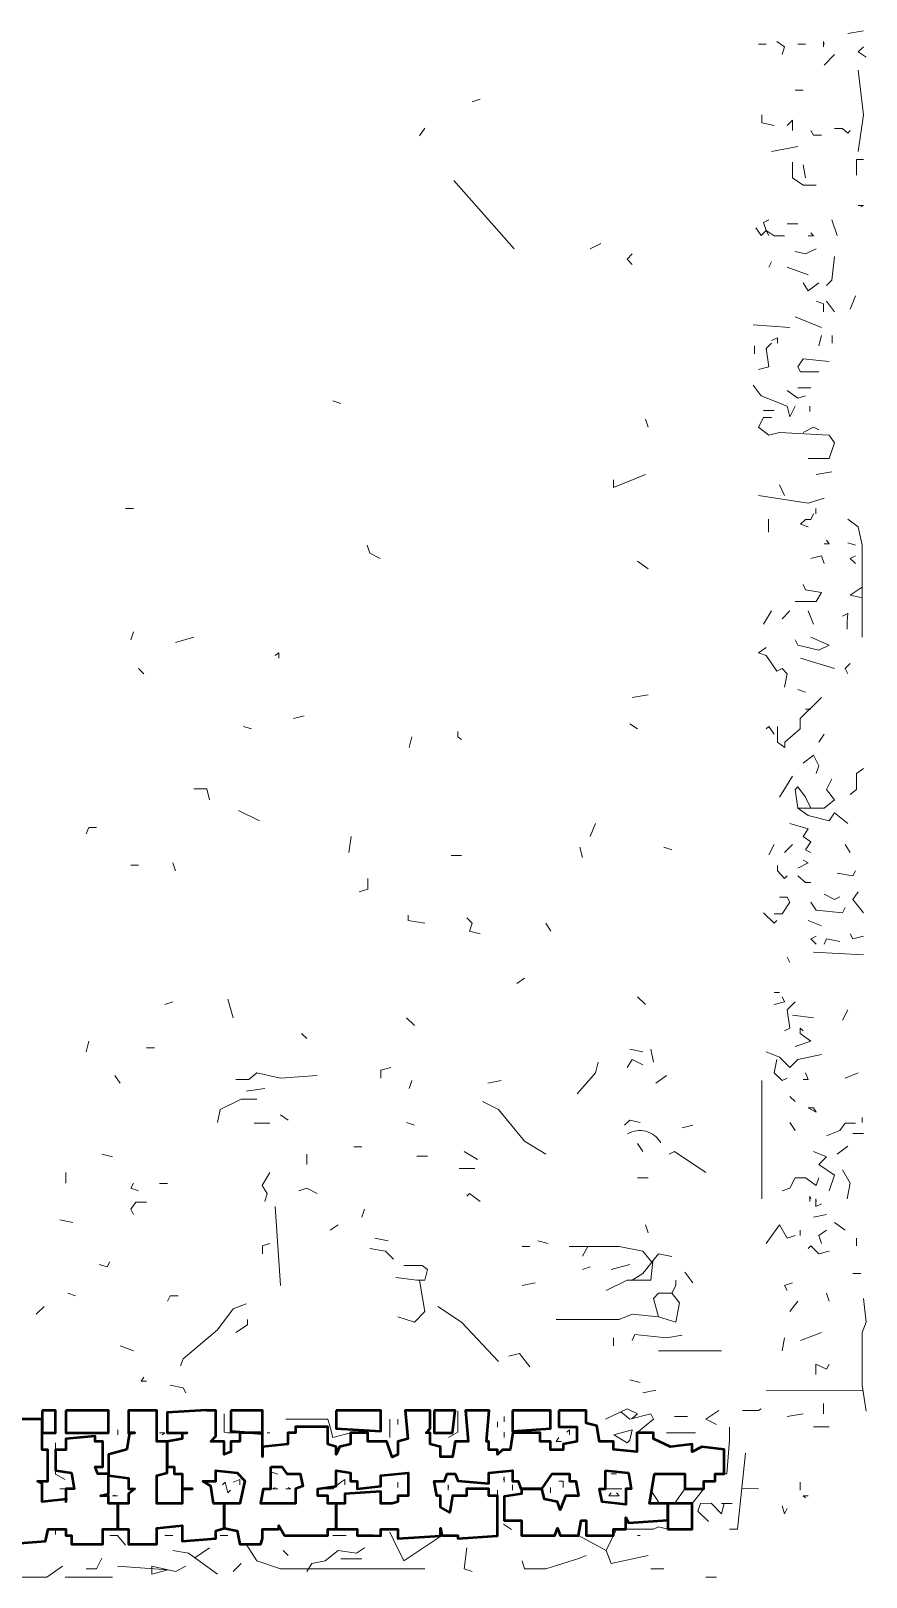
# Model space of a CAD drawing. Header units: metres. Extents: x 0.1 to 48.1, y 1.3 to 34.5.
# Drawn here: x 45.983 to 48.097, y 1.392 to 5.309 of the extents above; entities that cross this region are included whole.
import ezdxf

# ---------------------------------------------------------------- set-up
doc = ezdxf.new("R2010")
doc.units = ezdxf.units.M
for name, color, linetype, lineweight in [('P2D_GRAMMES', 7, 'Continuous', 18), ('P2D_MIKRA', 8, 'Continuous', 13), ('P2D_TOIXOI', 7, 'Continuous', 50), ('P2D_TOXA', 7, 'Continuous', 18)]:
    doc.layers.add(name, color=color, linetype=linetype, lineweight=lineweight)

msp = doc.modelspace()

# ---------------------------------------------------------------- linework, layer by layer
at = {"layer": 'P2D_GRAMMES'}
for p, q in [((47.053168, 4.930393), (47.206099, 4.757513)), ((47.832916, 2.649712), (47.832916, 2.350497)), ((46.601021, 2.33055), (46.614319, 2.131073)), ((46.960079, 2.143918), (46.906885, 2.151021)), ((47.571806, 1.964776), (47.731387, 1.964776)), ((47.844424, 1.863765), (48.089434, 1.864585)), ((47.644948, 1.798613), (47.611702, 1.798613)), ((47.553977, 1.609276), (47.573706, 1.578511)), ((47.611702, 1.578511), (47.638298, 1.615659)), ((47.686656, 1.615659), (47.656999, 1.578511)), ((47.782457, 1.61732), (47.824476, 1.615659)), ((46.434791, 1.466152), (46.397807, 1.441065)), ((46.069084, 1.391936), (46.18877, 1.391936))]:
    msp.add_line(p, q, dxfattribs=at)
for points in [[(48.077147, 5.20966), (48.090445, 5.096623), (48.077147, 5.003534)], [(47.977408, 4.445767), (47.930864, 4.445767), (47.924215, 4.458298), (47.937513, 4.478246), (48.004005, 4.471597)], [(47.857723, 4.329666), (47.837775, 4.329666), (47.824476, 4.305366), (47.851073, 4.285419), (47.87767, 4.292068), (48.004005, 4.285134), (48.017304, 4.265471), (48.004005, 4.225848), (47.950812, 4.225848)], [(48.05055, 4.072644), (48.077147, 4.052696), (48.087425, 4.006152), (48.087425, 3.773429)], [(48.087425, 3.899764), (48.057199, 3.879817), (48.087425, 3.873168)], [(48.010654, 3.414372), (47.997356, 3.387775), (48.017304, 3.361178), (47.990707, 3.339854), (47.924215, 3.339854), (47.917565, 3.387775), (47.924215, 3.394424), (47.944162, 3.367827), (47.957461, 3.339854)], [(47.924215, 3.339854), (47.950812, 3.321283), (48.004005, 3.307984), (48.017304, 3.327932), (48.05055, 3.301335)], [(46.501283, 2.652734), (46.534529, 2.652734), (46.554476, 2.66966), (46.614319, 2.656361), (46.707408, 2.66301)], [(47.126309, 2.596518), (47.166204, 2.576571), (47.232696, 2.49678), (47.28589, 2.463534)], [(47.525262, 2.543325), (47.498665, 2.549974), (47.485366, 2.536675), (47.485366, 2.536675)], [(46.840393, 2.224162), (46.880288, 2.217513), (46.900236, 2.197565)], [(47.345733, 2.229884), (47.472068, 2.229884), (47.531911, 2.217513), (47.554898, 2.189791)], [(47.392277, 2.229884), (47.378979, 2.205251), (47.378979, 2.205251)], [(47.605052, 2.204215), (47.571806, 2.210864), (47.531911, 2.161144), (47.505314, 2.143918)], [(46.926832, 2.181542), (46.973377, 2.181542), (46.986675, 2.170969), (46.980026, 2.143918), (46.960079, 2.143918), (46.966728, 2.143918), (46.980026, 2.064581), (46.953429, 2.037984), (46.911805, 2.051283), (46.911805, 2.051283)], [(47.556861, 2.192238), (47.551859, 2.143918), (47.492016, 2.143918), (47.438822, 2.117775)], [(47.615857, 2.131073), (47.605052, 2.111126), (47.625, 2.086506), (47.615857, 2.037984), (47.571806, 2.051283), (47.558508, 2.097827), (47.571806, 2.111126), (47.605052, 2.111126)], [(47.615857, 2.131073), (47.615857, 2.144372), (47.615857, 2.131073)], [(46.52788, 2.084529), (46.494634, 2.07123), (46.454738, 2.018037), (46.368298, 1.944895), (46.361649, 1.927137), (46.361649, 1.927137)], [(47.013272, 2.07788), (47.073115, 2.037984), (47.166204, 1.938246)], [(48.090445, 2.097827), (48.097094, 2.037984), (48.087425, 2.011387), (48.087425, 1.878403), (48.097094, 1.811911)], [(47.571806, 2.051283), (47.505314, 2.057932), (47.472068, 2.044435), (47.312487, 2.044435)], [(47.43716, 1.791963), (47.492016, 1.81856), (47.518613, 1.805262), (47.504923, 1.793528)], [(47.476028, 1.810809), (47.498665, 1.791963), (47.551859, 1.805262), (47.558508, 1.791963), (47.516396, 1.757768)], [(47.718089, 1.778665), (47.691492, 1.791963), (47.724738, 1.813977), (47.724738, 1.813977)], [(46.627618, 1.791883), (46.734005, 1.791883), (46.740654, 1.772016), (46.747304, 1.745419), (46.792114, 1.757768)], [(47.751335, 1.772016), (47.751335, 1.73877), (47.744686, 1.65368), (47.731387, 1.65368)], [(46.04503, 1.73212), (46.04503, 1.65233), (46.069084, 1.639031), (46.069084, 1.639031)], [(46.587723, 1.757768), (46.581073, 1.757768), (46.587723, 1.757768)], [(47.591754, 1.757768), (47.664895, 1.757768), (47.651597, 1.757768)], [(47.791955, 1.705524), (47.771283, 1.513557), (47.751335, 1.513557), (47.751335, 1.513557)], [(46.062435, 1.615659), (46.069084, 1.615659), (46.055785, 1.615659)], [(47.698141, 1.532644), (47.671545, 1.559241), (47.678194, 1.578511), (47.704791, 1.579188), (47.731387, 1.552592), (47.738037, 1.578511), (47.731387, 1.578511), (47.757984, 1.578511), (47.757984, 1.578511)], [(46.891312, 1.506047), (46.900236, 1.486099), (46.926832, 1.432906), (47.023246, 1.496876)], [(47.369005, 1.496876), (47.438822, 1.459503), (47.45212, 1.426257), (47.545209, 1.446204)], [(47.595577, 1.513557), (47.571806, 1.519346), (47.558508, 1.513557), (47.465419, 1.513557), (47.438822, 1.459503)], [(47.525262, 1.496876), (47.518613, 1.496876), (47.525262, 1.496876)], [(46.341702, 1.459503), (46.381597, 1.452853), (46.454738, 1.39966)], [(46.52788, 1.475507), (46.554476, 1.432906), (46.614319, 1.413162), (46.980026, 1.413162)], [(46.062435, 1.419607), (46.022539, 1.391936), (45.942749, 1.391936), (45.913619, 1.432906), (45.902853, 1.413162), (45.76322, 1.413162), (45.765614, 1.446204)], [(46.202068, 1.419607), (46.329342, 1.410533), (46.288508, 1.39966), (46.288508, 1.419607), (46.348351, 1.406309), (46.374948, 1.419607)], [(47.226047, 1.432906), (47.232696, 1.413162), (47.28589, 1.413162), (47.37233, 1.439555), (47.388399, 1.446204), (47.388399, 1.446204)]]:
    msp.add_lwpolyline(points, dxfattribs=at)
msp.add_lwpolyline([(47.45877, 1.752068), (47.505314, 1.765366), (47.498665, 1.73877), (47.492016, 1.73212)], close=True, dxfattribs=at)
at = {"layer": 'P2D_MIKRA'}
for p, q in [((48.090445, 5.309398), (48.05055, 5.302749)), ((47.824476, 5.276188), (47.844424, 5.276188)), ((47.924215, 5.276188), (47.944162, 5.276188)), ((48.017304, 5.249555), (47.990707, 5.222958)), ((47.11966, 5.136518), (47.099712, 5.129869)), ((47.917565, 5.159362), (47.937513, 5.159362)), ((46.980026, 5.063377), (46.966728, 5.043429)), ((47.924215, 5.016832), (47.857723, 5.003534)), ((47.937513, 4.970288), (47.944162, 4.937042)), ((47.897618, 4.82097), (47.924215, 4.82097)), ((48.010654, 4.830654), (48.023953, 4.790759)), ((47.425524, 4.770812), (47.398927, 4.757513)), ((47.857723, 4.724267), (47.851073, 4.710969)), ((47.897618, 4.710969), (47.950812, 4.691021)), ((47.997356, 4.624529), (48.017304, 4.597932)), ((48.070497, 4.637827), (48.057199, 4.604581)), ((47.917565, 4.584634), (47.984058, 4.558037)), ((47.811178, 4.564686), (47.904267, 4.558037)), ((47.81503, 4.511492), (47.81503, 4.491545)), ((47.984058, 4.538089), (47.977408, 4.511492)), ((48.01128, 4.538089), (48.01128, 4.518141)), ((47.924215, 4.405287), (47.957461, 4.405287)), ((46.747304, 4.371859), (46.767251, 4.365209)), ((47.53856, 4.325314), (47.545209, 4.305366)), ((47.837775, 4.347377), (47.864372, 4.347377)), ((48.010654, 4.19233), (47.970759, 4.185681)), ((47.87767, 4.159084), (47.890969, 4.132487)), ((46.222016, 4.099387), (46.241963, 4.099387)), ((47.850299, 4.072644), (47.850299, 4.039398)), ((48.05055, 4.012801), (48.070497, 4.006152)), ((47.518613, 3.966257), (47.545209, 3.946309)), ((47.857723, 3.839921), (47.837775, 3.806675)), ((47.904267, 3.839921), (47.884319, 3.819974)), ((47.950812, 3.839921), (47.96411, 3.806675)), ((46.241963, 3.786728), (46.235314, 3.76678)), ((46.394895, 3.773429), (46.348351, 3.760131)), ((46.255262, 3.693639), (46.26856, 3.68034)), ((47.930864, 3.720236), (48.017304, 3.693639)), ((47.545209, 3.627147), (47.505314, 3.620497)), ((47.924215, 3.640445), (47.944162, 3.633796)), ((46.674162, 3.573953), (46.647565, 3.567304)), ((47.944162, 3.591174), (47.957461, 3.591174)), ((46.52123, 3.547356), (46.541178, 3.540707)), ((47.498665, 3.554005), (47.518613, 3.540707)), ((47.990707, 3.527408), (47.977408, 3.507461)), ((46.94678, 3.520759), (46.940131, 3.494162)), ((47.910916, 3.421021), (47.87767, 3.367827)), ((46.507932, 3.334581), (46.561126, 3.307984)), ((47.412225, 3.301335), (47.398927, 3.268089)), ((46.793848, 3.268089), (46.787199, 3.228194)), ((47.046518, 3.219796), (47.073115, 3.219796)), ((47.37233, 3.241492), (47.378979, 3.214895)), ((47.585105, 3.241492), (47.605052, 3.234843)), ((47.864372, 3.248141), (47.851073, 3.221545)), ((47.910916, 3.248141), (47.890969, 3.228194)), ((48.043901, 3.248141), (48.057199, 3.228194)), ((46.235314, 3.195925), (46.255262, 3.195925)), ((46.341702, 3.201597), (46.348351, 3.181649)), ((47.28589, 3.048665), (47.299188, 3.028717)), ((47.950812, 3.055314), (47.984058, 3.042016)), ((47.897618, 2.962225), (47.904267, 2.948927)), ((47.96411, 2.975524), (48.090445, 2.968874)), ((47.232696, 2.909031), (47.212749, 2.895733)), ((47.518613, 2.862487), (47.53856, 2.842539)), ((47.864372, 2.872871), (47.87767, 2.872871)), ((46.341702, 2.849188), (46.321754, 2.842539)), ((46.481335, 2.855838), (46.494634, 2.809293)), ((48.05055, 2.829241), (48.037251, 2.802644)), ((46.933482, 2.809293), (46.953429, 2.789346)), ((47.910916, 2.815942), (47.96411, 2.809293)), ((46.128927, 2.74945), (46.122277, 2.722853)), ((46.667513, 2.769398), (46.680812, 2.756099)), ((46.275209, 2.732465), (46.295157, 2.732465)), ((47.498665, 2.729503), (47.531911, 2.722853)), ((47.551859, 2.729503), (47.558508, 2.696257)), ((48.077147, 2.66966), (48.043901, 2.656361)), ((46.195419, 2.66301), (46.208717, 2.643063)), ((46.574424, 2.629764), (46.52788, 2.623115)), ((46.94678, 2.649712), (46.940131, 2.629764)), ((47.172853, 2.649712), (47.139607, 2.643063)), ((47.591754, 2.66301), (47.565157, 2.643063)), ((47.904267, 2.609817), (47.917565, 2.596518)), ((46.614319, 2.563272), (46.634267, 2.549974)), ((48.087425, 2.556623), (48.087425, 2.543325)), ((46.547827, 2.541925), (46.587723, 2.541925)), ((46.933482, 2.543325), (46.953429, 2.536675)), ((47.658246, 2.536675), (47.631649, 2.530026)), ((47.904267, 2.543325), (47.917565, 2.523377)), ((48.063848, 2.516224), (48.090445, 2.516224)), ((46.800497, 2.482171), (46.820445, 2.482171)), ((47.079764, 2.470183), (47.11301, 2.450236)), ((47.518613, 2.490131), (47.531911, 2.470183)), ((48.05055, 2.483482), (48.023953, 2.463534)), ((46.162173, 2.463534), (46.18877, 2.456885)), ((46.680812, 2.463534), (46.680812, 2.436937)), ((46.960079, 2.458199), (46.986675, 2.458199)), ((46.070907, 2.41699), (46.070907, 2.390393)), ((47.066466, 2.427341), (47.106361, 2.427341)), ((47.518613, 2.40358), (47.545209, 2.40358)), ((46.308455, 2.389063), (46.328403, 2.389063)), ((46.827094, 2.323901), (46.820445, 2.303953)), ((46.055785, 2.297304), (46.089031, 2.290654)), ((46.760602, 2.284005), (46.740654, 2.270707)), ((47.53856, 2.284005), (47.545209, 2.264058)), ((47.997356, 2.310602), (47.96411, 2.303953)), ((48.017304, 2.290654), (48.043901, 2.270707)), ((46.853691, 2.250759), (46.886937, 2.24411)), ((47.265942, 2.24411), (47.292539, 2.237461)), ((47.930435, 2.270707), (47.930435, 2.257408)), ((48.072935, 2.250759), (48.072935, 2.230812)), ((47.226047, 2.229884), (47.245995, 2.229884)), ((47.398927, 2.177618), (47.378979, 2.170969)), ((47.498665, 2.184267), (47.45212, 2.170969)), ((47.638298, 2.164319), (47.658246, 2.137723)), ((48.063848, 2.161144), (48.083796, 2.161144)), ((47.259293, 2.137723), (47.226047, 2.131073)), ((46.01589, 2.07788), (45.995942, 2.057932)), ((46.075733, 2.111126), (46.095681, 2.104476)), ((47.924215, 2.091178), (47.904267, 2.064581)), ((47.997356, 2.111126), (48.004005, 2.091178)), ((47.457246, 1.998089), (47.457246, 1.978141)), ((47.890969, 1.998089), (47.884319, 1.964843)), ((47.984058, 2.011387), (47.930864, 1.99144)), ((46.208717, 1.978141), (46.241963, 1.964843)), ((47.498665, 1.891702), (47.525262, 1.885052)), ((47.565157, 1.865105), (47.531911, 1.858455)), ((46.301731, 1.805262), (46.301731, 1.758717)), ((47.298542, 1.811911), (47.298542, 1.765366)), ((47.937513, 1.805262), (47.897618, 1.798613)), ((47.989523, 1.831859), (47.989523, 1.805262)), ((46.202622, 1.765366), (46.202622, 1.752068)), ((46.891312, 1.791963), (46.891312, 1.745419)), ((46.911805, 1.791963), (46.911805, 1.778665)), ((47.164015, 1.785314), (47.164015, 1.772016)), ((47.180888, 1.798613), (47.180888, 1.785314)), ((47.96411, 1.772946), (48.004005, 1.772946)), ((47.45212, 1.65368), (47.465419, 1.65368)), ((46.911805, 1.632382), (46.911805, 1.619084)), ((47.164015, 1.612435), (47.164015, 1.599136)), ((47.201746, 1.625733), (47.201746, 1.612435)), ((47.298542, 1.619084), (47.298542, 1.605785)), ((47.930435, 1.632382), (47.930435, 1.612435)), ((46.321754, 1.496876), (46.341702, 1.496876)), ((46.461387, 1.496876), (46.481335, 1.496876)), ((46.747304, 1.496876), (46.78055, 1.496876)), ((47.179503, 1.525995), (47.19945, 1.512696)), ((46.620969, 1.459503), (46.634267, 1.446204)), ((46.514581, 1.426257), (46.494634, 1.406309)), ((46.767251, 1.437915), (46.820445, 1.437915)), ((47.551859, 1.413162), (47.585105, 1.413162)), ((47.691492, 1.391936), (47.718089, 1.391936))]:
    msp.add_line(p, q, dxfattribs=at)
for points in [[(47.871021, 5.282801), (47.890969, 5.269503), (47.884319, 5.249555)], [(47.990707, 5.276152), (47.989523, 5.282801), (47.989523, 5.269503)], [(48.090445, 5.269503), (48.077147, 5.256204), (48.097094, 5.242906)], [(47.832916, 5.096623), (47.832916, 5.076675), (47.864372, 5.070026)], [(47.897618, 5.070026), (47.910589, 5.083325), (47.910589, 5.056728)], [(47.957461, 5.056728), (47.96411, 5.045536), (47.984058, 5.045536)], [(48.017304, 5.062011), (48.037251, 5.062011), (48.05055, 5.050079), (48.057199, 5.056728)], [(47.910589, 4.976937), (47.910589, 4.937042), (47.937513, 4.918823), (47.970759, 4.918823)], [(48.090445, 4.983408), (48.072935, 4.983408), (48.072935, 4.943691)], [(48.083796, 4.863901), (48.090445, 4.866988), (48.077147, 4.866988)], [(47.851073, 4.830654), (47.837775, 4.824005), (47.844424, 4.804058), (47.851073, 4.790759)], [(47.817827, 4.810707), (47.831126, 4.790759), (47.844424, 4.804058), (47.864372, 4.789879), (47.890969, 4.789879)], [(47.957461, 4.797408), (47.96411, 4.789879), (47.950812, 4.789879)], [(47.505314, 4.744215), (47.492016, 4.730916), (47.505314, 4.717618)], [(47.970759, 4.757513), (47.944162, 4.744215), (47.917565, 4.750864)], [(48.017304, 4.737565), (48.010654, 4.677723), (47.997356, 4.664424)], [(47.937513, 4.671073), (47.950812, 4.651126), (47.977408, 4.671073)], [(47.970759, 4.624529), (47.989523, 4.61788), (47.989523, 4.597932)], [(47.857723, 4.518141), (47.844424, 4.504843), (47.851073, 4.458298), (47.824476, 4.451649)], [(47.857723, 4.524791), (47.872499, 4.53144), (47.872499, 4.518141)], [(47.811178, 4.411754), (47.831126, 4.385157), (47.897618, 4.35856), (47.904267, 4.331963), (47.917565, 4.35856)], [(47.897618, 4.398455), (47.924215, 4.378508), (47.944162, 4.385157)], [(47.954488, 4.345262), (47.954488, 4.35856), (47.954488, 4.345262)], [(47.977408, 4.298717), (47.96411, 4.305366), (47.937513, 4.292068)], [(47.53856, 4.185681), (47.457246, 4.152435), (47.457246, 4.172382)], [(47.824476, 4.132487), (47.950812, 4.112539), (47.990707, 4.125838)], [(47.96411, 4.085942), (47.957461, 4.071158), (47.944162, 4.071158), (47.930864, 4.059346), (47.950812, 4.052696)], [(47.97005, 4.085942), (47.97005, 4.099241), (47.97005, 4.085942)], [(46.833743, 4.006152), (46.840393, 3.986204), (46.86699, 3.972906)], [(47.997356, 4.01945), (48.004005, 4.01011), (47.990707, 4.01011)], [(47.957461, 3.972906), (47.984058, 3.979555), (47.990707, 3.959607)], [(48.070497, 3.979555), (48.057199, 3.972906), (48.070497, 3.959607)], [(47.937513, 3.906414), (47.944162, 3.893115), (47.984058, 3.886466), (47.970759, 3.863976), (47.917565, 3.863976)], [(48.037251, 3.826623), (48.05055, 3.833272), (48.049174, 3.813325), (48.049174, 3.793377)], [(47.957461, 3.773429), (48.004005, 3.753482), (47.977408, 3.740183), (47.924215, 3.753482), (47.917565, 3.76678)], [(46.601021, 3.726885), (46.610133, 3.733534), (46.610133, 3.720236)], [(47.844424, 3.746832), (47.824476, 3.733534), (47.844424, 3.726885), (47.871021, 3.68699), (47.884319, 3.693639), (47.897618, 3.68034), (47.890969, 3.647094)], [(48.057199, 3.706937), (48.043901, 3.693639), (48.05055, 3.68034)], [(47.984058, 3.620497), (47.930435, 3.567304), (47.930435, 3.540707), (47.89142, 3.507461), (47.89142, 3.494162), (47.872499, 3.507461), (47.872499, 3.547356)], [(47.063141, 3.534058), (47.063141, 3.520759), (47.073115, 3.51411)], [(47.844424, 3.540707), (47.851073, 3.547356), (47.864372, 3.527408)], [(47.937513, 3.454267), (47.96411, 3.474215), (47.977408, 3.447618), (47.970759, 3.42767)], [(48.090445, 3.440969), (48.072935, 3.42767), (48.072935, 3.387775), (48.057199, 3.374476)], [(46.394895, 3.388962), (46.428141, 3.388962), (46.434791, 3.361178)], [(46.148874, 3.291361), (46.128927, 3.291361), (46.122277, 3.274738)], [(47.904267, 3.301335), (47.950812, 3.288037), (47.937513, 3.268089), (47.957461, 3.254791), (47.944162, 3.234843), (47.957461, 3.228194)], [(47.872499, 3.194948), (47.872499, 3.181649), (47.890969, 3.161702), (47.897618, 3.168351)], [(47.937513, 3.208246), (47.950812, 3.201597), (47.924215, 3.188298)], [(48.070497, 3.181649), (48.063848, 3.168351), (48.023953, 3.175)], [(46.835406, 3.161702), (46.835406, 3.135105), (46.813796, 3.128455)], [(47.924215, 3.168351), (47.944162, 3.15203), (47.957461, 3.15203)], [(47.87767, 3.114317), (47.897618, 3.114317), (47.904267, 3.101859), (47.884319, 3.072036), (47.864372, 3.072036)], [(47.957461, 3.101859), (47.970759, 3.081911), (48.037251, 3.075262), (48.043901, 3.08856)], [(47.990707, 3.121806), (48.017304, 3.108508), (48.030602, 3.115157)], [(48.077147, 3.128455), (48.063848, 3.108508), (48.090445, 3.075262)], [(46.937914, 3.068613), (46.937914, 3.055314), (46.980026, 3.048665)], [(47.086414, 3.061963), (47.099712, 3.048665), (47.093063, 3.028717), (47.11966, 3.022068)], [(47.837775, 3.075262), (47.864372, 3.048665), (47.871021, 3.055314)], [(48.057199, 3.022068), (48.063848, 3.00877), (48.090445, 3.015419)], [(47.970759, 3.015419), (47.957461, 3.00877), (47.970759, 2.995471)], [(48.030602, 3.00212), (47.997356, 3.00877), (47.990707, 2.995471)], [(47.884319, 2.862487), (47.890969, 2.849188), (47.864372, 2.842539)], [(47.917565, 2.849188), (47.897618, 2.829241), (47.904267, 2.782696), (47.890969, 2.776047)], [(47.937513, 2.776047), (47.930435, 2.782696), (47.930435, 2.769398), (47.957461, 2.74945), (47.917565, 2.736152)], [(47.844424, 2.722853), (47.87767, 2.709555), (47.904267, 2.682958), (47.924215, 2.702906), (47.984058, 2.716204)], [(46.893586, 2.682958), (46.868491, 2.676309), (46.868491, 2.656361)], [(47.418874, 2.696257), (47.412225, 2.66966), (47.365681, 2.616466)], [(47.531911, 2.689607), (47.505314, 2.702906), (47.492016, 2.682958)], [(47.871021, 2.702906), (47.864372, 2.66966), (47.884319, 2.649712), (47.897618, 2.656361)], [(47.944162, 2.66966), (47.950812, 2.652734), (47.937513, 2.652734)], [(46.454738, 2.543325), (46.461387, 2.576571), (46.514581, 2.602978), (46.554476, 2.602978)], [(48.070497, 2.541925), (48.043901, 2.541925), (48.030602, 2.523377), (47.997356, 2.510079)], [(47.598403, 2.463534), (47.611702, 2.470183), (47.691492, 2.41699)], [(47.96411, 2.470183), (47.997356, 2.456885), (47.977408, 2.436937), (48.017304, 2.41034), (48.004005, 2.370445)], [(46.241963, 2.390393), (46.235314, 2.377094), (46.255262, 2.370445)], [(46.587723, 2.41699), (46.567775, 2.383743), (46.581073, 2.363796), (46.574424, 2.343848)], [(47.977408, 2.403691), (47.970759, 2.383743), (47.944162, 2.40358), (47.917565, 2.40358), (47.904267, 2.377094), (47.884319, 2.370445)], [(48.037251, 2.423639), (48.057199, 2.390393), (48.049174, 2.350497)], [(46.660864, 2.370445), (46.680812, 2.377094), (46.707408, 2.363796)], [(47.086414, 2.357147), (47.093063, 2.363796), (47.11966, 2.343848)], [(47.957461, 2.350497), (47.954488, 2.357147), (47.954488, 2.343848)], [(47.970759, 2.343848), (47.97005, 2.350497), (47.97005, 2.33055), (47.984058, 2.337199)], [(46.275209, 2.341632), (46.248613, 2.341632), (46.235314, 2.323901), (46.241963, 2.310602)], [(47.844424, 2.237461), (47.87767, 2.284005), (47.897618, 2.250759), (47.917565, 2.257408)], [(46.587723, 2.237461), (46.569001, 2.230812), (46.569001, 2.210864)], [(47.997356, 2.270707), (47.977408, 2.257408), (47.984058, 2.237461)], [(47.950812, 2.224162), (47.957461, 2.230812), (47.977408, 2.210864), (48.004005, 2.217513)], [(46.18212, 2.190916), (46.175471, 2.177618), (46.155524, 2.184267)], [(47.910916, 2.137723), (47.890969, 2.131073), (47.897618, 2.117775)], [(46.355, 2.104429), (46.335052, 2.104429), (46.328403, 2.091178)], [(46.531014, 2.044634), (46.531014, 2.031335), (46.501283, 2.011387)], [(47.631649, 2.004738), (47.591754, 1.998089), (47.511963, 2.006875), (47.505314, 1.99144)], [(47.192801, 1.951545), (47.219398, 1.958194), (47.245995, 1.924948)], [(48.004005, 1.931597), (47.997356, 1.918298), (47.97005, 1.931597), (47.97005, 1.905)], [(46.26856, 1.898351), (46.261911, 1.888377), (46.275209, 1.888377)], [(46.335052, 1.878403), (46.368298, 1.871754), (46.374948, 1.858455)], [(46.471646, 1.805262), (46.471646, 1.758717), (46.481335, 1.757768), (46.494634, 1.757768)], [(47.063141, 1.811911), (47.063141, 1.758717), (47.039869, 1.745419)], [(47.831126, 1.81856), (47.824476, 1.813977), (47.784581, 1.813977)], [(47.339084, 1.758717), (47.34662, 1.765366), (47.34662, 1.752068)], [(46.315105, 1.752068), (46.321754, 1.757768), (46.308455, 1.757768)], [(46.494634, 1.757768), (46.507932, 1.757768), (46.494634, 1.757768)], [(47.180888, 1.758717), (47.180888, 1.745419), (47.180888, 1.758717)], [(47.319136, 1.745419), (47.312487, 1.735268), (47.325785, 1.735268)], [(46.60767, 1.65233), (46.590069, 1.658979), (46.590069, 1.645681)], [(47.179503, 1.639031), (47.180888, 1.645681), (47.180888, 1.632382)], [(46.468037, 1.625733), (46.474686, 1.632382), (46.481335, 1.605785), (46.487984, 1.612435)], [(46.494634, 1.632382), (46.511512, 1.639031), (46.511512, 1.625733)], [(46.601021, 1.619084), (46.594372, 1.615659), (46.60767, 1.615659)], [(46.634267, 1.619084), (46.640916, 1.615659), (46.627618, 1.615659)], [(46.727356, 1.615659), (46.747304, 1.615659), (46.767251, 1.632382), (46.777225, 1.639031), (46.777225, 1.625733)], [(47.039869, 1.619084), (47.038884, 1.625733), (47.038884, 1.612435)], [(47.319136, 1.635194), (47.33044, 1.635194), (47.33044, 1.619084)], [(47.43716, 1.632382), (47.43716, 1.615659), (47.478717, 1.615659)], [(46.195419, 1.599136), (46.18877, 1.597991), (46.202068, 1.597991)], [(47.45212, 1.605785), (47.445471, 1.597991), (47.472068, 1.597991), (47.465419, 1.605785)], [(47.884319, 1.572539), (47.890969, 1.552592), (47.897618, 1.56589)], [(47.944162, 1.592487), (47.937513, 1.597991), (47.950812, 1.597991)], [(46.04503, 1.499398), (46.04503, 1.512696), (46.04503, 1.499398)], [(46.18212, 1.496876), (46.202068, 1.496876), (46.222016, 1.472801)], [(46.827094, 1.466152), (46.807147, 1.452853), (46.760602, 1.459503), (46.727356, 1.432906), (46.69411, 1.426257), (46.680812, 1.406309)], [(47.086414, 1.466152), (47.079764, 1.412958), (47.099712, 1.406309)], [(46.162173, 1.439555), (46.148874, 1.413162), (46.122277, 1.413162)]]:
    msp.add_lwpolyline(points, dxfattribs=at)
msp.add_lwpolyline([(47.950812, 2.580962), (47.96411, 2.580962), (47.970759, 2.569921)], close=True, dxfattribs=at)
at = {"layer": 'P2D_TOIXOI'}
for points in [[(46.011349, 1.813977), (46.011349, 1.757768), (46.04503, 1.757768), (46.04503, 1.813977)], [(46.070907, 1.813977), (46.070907, 1.757768), (46.178981, 1.757768), (46.178981, 1.813977)], [(47.319611, 1.813977), (47.319611, 1.772946), (47.364434, 1.772946), (47.364434, 1.735445), (47.33044, 1.728796), (47.33044, 1.714671), (47.298542, 1.714671), (47.298542, 1.735268), (47.271705, 1.735268), (47.271705, 1.757768), (47.202775, 1.757768), (47.196126, 1.714671), (47.176178, 1.714671), (47.164015, 1.702199), (47.164015, 1.714671), (47.142213, 1.714671), (47.142213, 1.735268), (47.136283, 1.735268), (47.142932, 1.813977), (47.083089, 1.813977), (47.089738, 1.735268), (47.056492, 1.735268), (47.049843, 1.696369), (47.019777, 1.696369), (47.019777, 1.722147), (46.993427, 1.728796), (46.993427, 1.757768), (46.983351, 1.757768), (46.993427, 1.768691), (46.993427, 1.813977), (46.930157, 1.813977), (46.936806, 1.742094), (46.911805, 1.735445), (46.911805, 1.702199), (46.896911, 1.69555), (46.883613, 1.735268), (46.835406, 1.735268), (46.835406, 1.757768), (46.792114, 1.757768), (46.792114, 1.728796), (46.763927, 1.722147), (46.755212, 1.702199), (46.755212, 1.722147), (46.734396, 1.728796), (46.734396, 1.772946), (46.652473, 1.772946), (46.652473, 1.757768), (46.632733, 1.757768), (46.632733, 1.728796), (46.569001, 1.722147), (46.569001, 1.696369), (46.569001, 1.696369), (46.569001, 1.757768), (46.511512, 1.757768), (46.511512, 1.735268), (46.488782, 1.735268), (46.488782, 1.708848), (46.471646, 1.702199), (46.471646, 1.735268), (46.438115, 1.735268), (46.451125, 1.748743), (46.451125, 1.813977), (46.427476, 1.813977), (46.427476, 1.815236), (46.327517, 1.808586), (46.327517, 1.757768), (46.378272, 1.757768), (46.36529, 1.755393), (46.36529, 1.742094), (46.327517, 1.735445), (46.327517, 1.671368), (46.345026, 1.671368), (46.345026, 1.65368), (46.36529, 1.65368), (46.36529, 1.615759), (46.391571, 1.615659), (46.36529, 1.615659), (46.36529, 1.578511), (46.301731, 1.578511), (46.301731, 1.578511), (46.301731, 1.578511), (46.301731, 1.649005), (46.327517, 1.655654), (46.327517, 1.735268), (46.301731, 1.735268), (46.301731, 1.813977), (46.229662, 1.813977), (46.229662, 1.755393), (46.245288, 1.757768), (46.23199, 1.757768), (46.22534, 1.715497), (46.178981, 1.702199), (46.178981, 1.649005), (46.229662, 1.642356), (46.229662, 1.615659), (46.245288, 1.615659), (46.229662, 1.602461), (46.229662, 1.578511), (46.202622, 1.578511), (46.202622, 1.513557), (46.229662, 1.513557), (46.229662, 1.475507), (46.301731, 1.475507), (46.301731, 1.516021), (46.36529, 1.52267), (46.36529, 1.482775), (46.451125, 1.489424), (46.451125, 1.509372), (46.471646, 1.516021), (46.471646, 1.578511), (46.444764, 1.578511), (46.438115, 1.622408), (46.418168, 1.635194), (46.451125, 1.635194), (46.451125, 1.662304), (46.504607, 1.655654), (46.524555, 1.635707), (46.511257, 1.578511), (46.471646, 1.578511), (46.471646, 1.516021), (46.504607, 1.509372), (46.511257, 1.475507), (46.56445, 1.475507), (46.569001, 1.489424), (46.569001, 1.513557), (46.610133, 1.513557), (46.610133, 1.52267), (46.624293, 1.496876), (46.734396, 1.496876), (46.734396, 1.513557), (46.755212, 1.513557), (46.755212, 1.578511), (46.734396, 1.578511), (46.734396, 1.597991), (46.709308, 1.597991), (46.709308, 1.615759), (46.755212, 1.622408), (46.755212, 1.662304), (46.792114, 1.655654), (46.792114, 1.635194), (46.808371, 1.635194), (46.808371, 1.615759), (46.868491, 1.622408), (46.868491, 1.649005), (46.937914, 1.655654), (46.937914, 1.635194), (46.937914, 1.635194), (46.937914, 1.597991), (46.911805, 1.597991), (46.911805, 1.582513), (46.896911, 1.578511), (46.868491, 1.578511), (46.868491, 1.60911), (46.777225, 1.602461), (46.777225, 1.578511), (46.755212, 1.578511), (46.755212, 1.513557), (46.808371, 1.513557), (46.808371, 1.496876), (46.850366, 1.496876), (46.868491, 1.496073), (46.868491, 1.513557), (46.911805, 1.513557), (46.911805, 1.513557), (46.911805, 1.513557), (46.911805, 1.489424), (47.019777, 1.496073), (47.019777, 1.516021), (47.023246, 1.496876), (47.063141, 1.496876), (47.063141, 1.489424), (47.164015, 1.496073), (47.164015, 1.578511), (47.164015, 1.578511), (47.164015, 1.597991), (47.142213, 1.597991), (47.142213, 1.615659), (47.085192, 1.615659), (47.085192, 1.597991), (47.063141, 1.597991), (47.063141, 1.597991), (47.049843, 1.597991), (47.043194, 1.555916), (47.019777, 1.569215), (47.019777, 1.597991), (47.009948, 1.597991), (47.003298, 1.635194), (47.029895, 1.635194), (47.036545, 1.65368), (47.056492, 1.65368), (47.063141, 1.635707), (47.142213, 1.629058), (47.142213, 1.655654), (47.201746, 1.662304), (47.201746, 1.635194), (47.216073, 1.635194), (47.222723, 1.615659), (47.275916, 1.615659), (47.302513, 1.65368), (47.34662, 1.65368), (47.34662, 1.635194), (47.362356, 1.635194), (47.369005, 1.597991), (47.335759, 1.597991), (47.322461, 1.562565), (47.315812, 1.582513), (47.282565, 1.589162), (47.275916, 1.615659), (47.225097, 1.615659), (47.225097, 1.602461), (47.180888, 1.595812), (47.180888, 1.535281), (47.225097, 1.535281), (47.225097, 1.496876), (47.309162, 1.496876), (47.315812, 1.516021), (47.322461, 1.496876), (47.369005, 1.496876), (47.375654, 1.535281), (47.388399, 1.535281), (47.388399, 1.496876), (47.457246, 1.496876), (47.457246, 1.513557), (47.48849, 1.513557), (47.48849, 1.542618), (47.49534, 1.529319), (47.595577, 1.535969), (47.595577, 1.578511), (47.548534, 1.578511), (47.561832, 1.65368), (47.638298, 1.65368), (47.638298, 1.615659), (47.686656, 1.615659), (47.686656, 1.635194), (47.714764, 1.635194), (47.714764, 1.65368), (47.737704, 1.65368), (47.737704, 1.715497), (47.681518, 1.722147), (47.656999, 1.708848), (47.656999, 1.728796), (47.601728, 1.722147), (47.558876, 1.742094), (47.558876, 1.757768), (47.516396, 1.757768), (47.516396, 1.708848), (47.457246, 1.715497), (47.457246, 1.735268), (47.422199, 1.735268), (47.41555, 1.77534), (47.388399, 1.78199), (47.388399, 1.813977)], [(46.488782, 1.813977), (46.488782, 1.762042), (46.569001, 1.755393), (46.569001, 1.813977)], [(46.755212, 1.813977), (46.755212, 1.768691), (46.868491, 1.762042), (46.868491, 1.813977)], [(47.003298, 1.813977), (47.003298, 1.757768), (47.049843, 1.757768), (47.056492, 1.813977)], [(47.201746, 1.813977), (47.201746, 1.762042), (47.298542, 1.768691), (47.298542, 1.813977)], [(46.590069, 1.671368), (46.617644, 1.671368), (46.630942, 1.65368), (46.664188, 1.65368), (46.670838, 1.622408), (46.652473, 1.615759), (46.652473, 1.578511), (46.632733, 1.578511), (46.632733, 1.578511), (46.590069, 1.578511), (46.590069, 1.578511), (46.56445, 1.578511), (46.571099, 1.615659), (46.590069, 1.615659)], [(47.43716, 1.662304), (47.49534, 1.655654), (47.50199, 1.615659), (47.48849, 1.615659), (47.48849, 1.575864), (47.428848, 1.582513), (47.422199, 1.615659), (47.43716, 1.615659), (47.43716, 1.635194), (47.43716, 1.635194)], [(47.595577, 1.578511), (47.595577, 1.513557), (47.656999, 1.513557), (47.656999, 1.578511)]]:
    msp.add_lwpolyline(points, close=True, dxfattribs=at)
msp.add_lwpolyline([(45.931482, 1.476126), (46.019215, 1.482775), (46.025864, 1.513557), (46.070907, 1.513557), (46.070907, 1.496876), (46.085707, 1.496876), (46.085707, 1.475507), (46.164868, 1.475507), (46.164868, 1.513557), (46.202622, 1.513557), (46.202622, 1.578511), (46.178981, 1.578511), (46.178981, 1.597991), (46.158848, 1.597991), (46.178981, 1.602461), (46.178981, 1.65368), (46.152199, 1.65368), (46.14555, 1.671368), (46.164868, 1.671368), (46.164868, 1.735268), (46.14555, 1.735268), (46.14555, 1.748743), (46.070907, 1.742094), (46.070907, 1.714671), (46.04503, 1.714671), (46.04503, 1.662304), (46.085707, 1.655654), (46.092356, 1.615659), (46.070907, 1.615659), (46.070907, 1.582513), (46.072408, 1.589162), (46.011349, 1.582513), (46.011349, 1.629058), (45.999267, 1.635194), (46.025665, 1.635194), (46.025665, 1.714671), (46.011349, 1.714671), (46.011349, 1.735268), (46.011349, 1.735268), (46.011349, 1.791883), (45.913619, 1.791883)], dxfattribs=at)
at = {"layer": 'P2D_TOXA'}
msp.add_arc((47.52412, 2.462236), 0.06116, 29.528871, 120.504492, dxfattribs=at)

doc.saveas('drawing.dxf')
